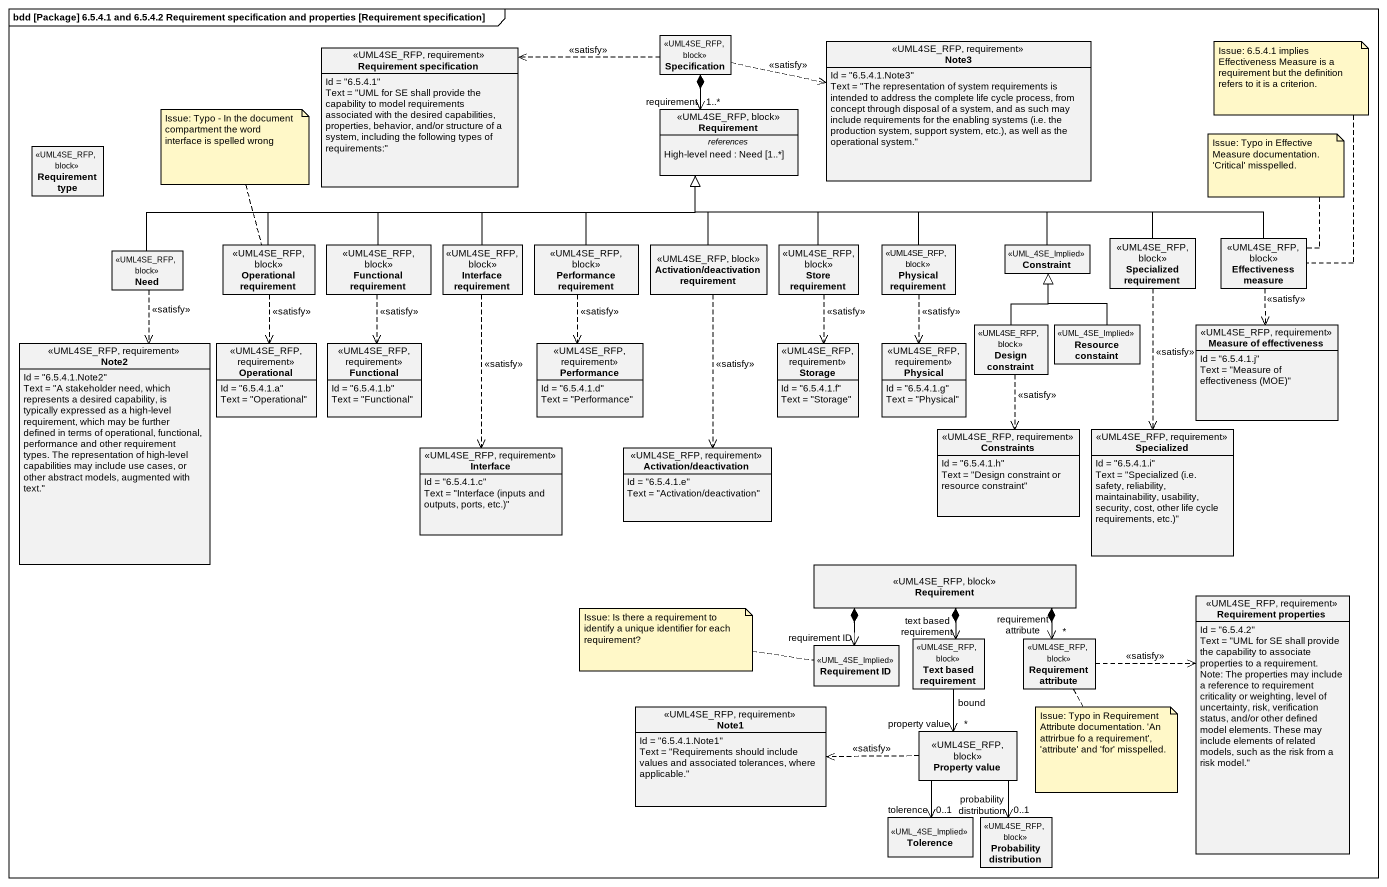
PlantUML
@startuml
mainframe bdd [Package] 6.5.4.1 and 6.5.4.2 Requirement specification and properties [Requirement specification]
hide circle
hide empty members
class Specification <<UML4SE_RFP, block>>
class Note3 <<UML4SE_RFP, requirement>> {
  Id = "6.5.4.1.Note3"
  {field} Text = "The representation of system requirements is intended to address the complete life cycle process, from concept through disposal of a system, and as such may include requirements for the enabling systems (i.e. the production system, support system, etc.), as well as the operational system."
}
class "Requirement specification" as Requirement_specification <<UML4SE_RFP, requirement>> {
  Id = "6.5.4.1"
  Text = "UML for SE shall provide the capability to model requirements associated with the desired capabilities, properties, behavior, and/or structure of a system, including the following types of requirements:"
}
class Requirement <<UML4SE_RFP, block>> {
  -- references --
  High-level need : Need [1..*]
}
class "Requirement type" as Requirement_type <<UML4SE_RFP, block>>
class "Specialized requirement" as Specialized_requirement <<UML4SE_RFP, block>>
class "Effectiveness measure" as Effectiveness_measure <<UML4SE_RFP, block>>
class Need <<UML4SE_RFP, block>>
class "Operational requirement" as Operational_requirement <<UML4SE_RFP, block>>
class "Functional requirement" as Functional_requirement <<UML4SE_RFP, block>>
class "Interface requirement" as Interface_requirement <<UML4SE_RFP, block>>
class "Performance requirement" as Performance_requirement <<UML4SE_RFP, block>>
class "Activation/deactivation requirement" as Activation_deactivation <<UML4SE_RFP, block>>
class "Store requirement" as Store_requirement <<UML4SE_RFP, block>>
class "Physical requirement" as Physical_requirement <<UML4SE_RFP, block>>
class Constraint <<UML_4SE_Implied>>
class Note2 <<UML4SE_RFP, requirement>> {
  Id = "6.5.4.1.Note2"
  Text = "A stakeholder need, which represents a desired capability, is typically expressed as a high-level requirement, which may be further defined in terms of operational, functional, performance and other requirement types. The representation of high-level capabilities may include use cases, or other abstract models, augmented with text."
}
class Operational <<UML4SE_RFP, requirement>> {
  Id = "6.5.4.1.a"
  Text = "Operational"
}
class Functional <<UML4SE_RFP, requirement>> {
  Id = "6.5.4.1.b"
  Text = "Functional"
}
class Performance <<UML4SE_RFP, requirement>> {
  Id = "6.5.4.1.d"
  Text = "Performance"
}
class "Storage" as Storage_ <<UML4SE_RFP, requirement>> {
  Id = "6.5.4.1.f"
  Text = "Storage"
}
class Physical <<UML4SE_RFP, requirement>> {
  Id = "6.5.4.1.g"
  Text = "Physical"
}
class "Design constraint" as Design_constraint <<UML4SE_RFP, block>>
class "Resource constaint" as Resource_constaint <<UML_4SE_Implied>>
class "Measure of effectiveness" as Measure_of_effectiveness <<UML4SE_RFP, requirement>> {
  Id = "6.5.4.1.j"
  {field} Text = "Measure of effectiveness (MOE)"
}
class Constraints <<UML4SE_RFP, requirement>> {
  Id = "6.5.4.1.h"
  Text = "Design constraint or resource constraint"
}
class Specialized <<UML4SE_RFP, requirement>> {
  Id = "6.5.4.1.i"
  {field} Text = "Specialized (i.e. safety, reliability, maintainability, usability, security, cost, other life cycle requirements, etc.)"
}
class "Interface" as Interface_ <<UML4SE_RFP, requirement>> {
  Id = "6.5.4.1.c"
  {field} Text = "Interface (inputs and outputs, ports, etc.)"
}
class "Activation/deactivation" as Activation_deactivation_2 <<UML4SE_RFP, requirement>> {
  Id = "6.5.4.1.e"
  Text = "Activation/deactivation"
}
class "Requirement" as Requirement_2 <<UML4SE_RFP, block>>
class "Requirement properties" as Requirement_properties <<UML4SE_RFP, requirement>> {
  Id = "6.5.4.2"
  Text = "UML for SE shall provide the capability to associate properties to a requirement. Note: The properties may include a reference to requirement criticality or weighting, level of uncertainty, risk, verification status, and/or other defined model elements. These may include elements of related models, such as the risk from a risk model."
}
class "Requirement ID" as Requirement_ID <<UML_4SE_Implied>>
class "Text based requirement" as Text_based_requirement <<UML4SE_RFP, block>>
class "Requirement attribute" as Requirement_attribute <<UML4SE_RFP, block>>
class Note1 <<UML4SE_RFP, requirement>> {
  Id = "6.5.4.1.Note1"
  Text = "Requirements should include values and associated tolerances, where applicable."
}
class "Property value" as Property_value <<UML4SE_RFP, block>>
class Tolerence <<UML_4SE_Implied>>
class "Probability distribution" as Probability_distribution <<UML4SE_RFP, block>>
Specification .right.> Note3 : <<satisfy>>
Specification .left.> Requirement_specification : <<satisfy>>
Specification *--> "requirement\n1..*" Requirement
Specialized_requirement -left-|> Requirement
Specialized_requirement ..> Specialized : <<satisfy>>
Effectiveness_measure -left-|> Requirement
Effectiveness_measure ..> Measure_of_effectiveness : <<satisfy>>
Need -right-|> Requirement
Need ..> Note2 : <<satisfy>>
Operational_requirement -right-|> Requirement
Operational_requirement ..> Operational : <<satisfy>>
Functional_requirement -right-|> Requirement
Functional_requirement ..> Functional : <<satisfy>>
Interface_requirement -right-|> Requirement
Interface_requirement ..> Interface_ : <<satisfy>>
Performance_requirement -up-|> Requirement
Performance_requirement ..> Performance : <<satisfy>>
Activation_deactivation -up-|> Requirement
Activation_deactivation ..> Activation_deactivation_2 : <<satisfy>>
Store_requirement -up-|> Requirement
Store_requirement ..> Storage_ : <<satisfy>>
Physical_requirement -up-|> Requirement
Physical_requirement ..> Physical : <<satisfy>>
Constraint -left-|> Requirement
Design_constraint -up-|> Constraint
Design_constraint ..> Constraints : <<satisfy>>
Resource_constaint -up-|> Constraint
Requirement_2 *--> "requirement ID" Requirement_ID
Requirement_2 *--> "text based requirement" Text_based_requirement
Requirement_2 *--> "requirement attribute\n*" Requirement_attribute
Text_based_requirement --> "property value\n*" Property_value : bound
Requirement_attribute .right.> Requirement_properties : <<satisfy>>
Property_value .left.> Note1 : <<satisfy>>
Property_value --> "tolerence\n0..1" Tolerence
Property_value --> "probability distribution\n0..1" Probability_distribution
note top of Effectiveness_measure : Issue: 6.5.4.1 implies Effectiveness Measure is a requirement but the definition refers to it is a criterion.
note top of Operational_requirement : Issue: Typo - In the document compartment the word interface is spelled wrong
note top of Effectiveness_measure : Issue: Typo in Effective Measure documentation. 'Critical' misspelled.
note left of Requirement_ID : Issue: Is there a requirement to identify a unique identifier for each requirement?
note bottom of Requirement_attribute : Issue: Typo in Requirement Attribute documentation. 'An attrirbue fo a requirement', 'attribute' and 'for' misspelled.
@enduml
